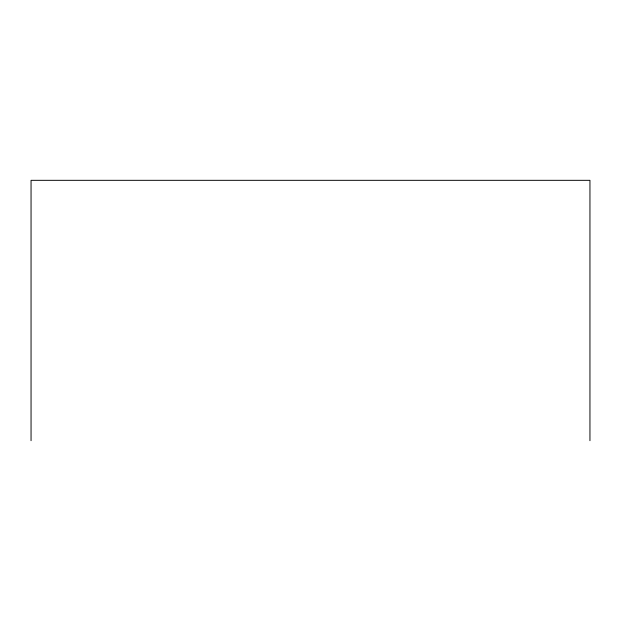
<?xml version="1.0" encoding="UTF-8"?>
<svg xmlns="http://www.w3.org/2000/svg" width="621" height="621" viewBox="0 0 621 621"><rect width="100%" height="100%" fill="white"/><g stroke="black" fill="none" stroke-linecap="round" stroke-linejoin="round"><path stroke-width="0.93" d="M589.95 440.677L589.95 180.323L31.05 180.323L31.05 440.677"/></g></svg>
